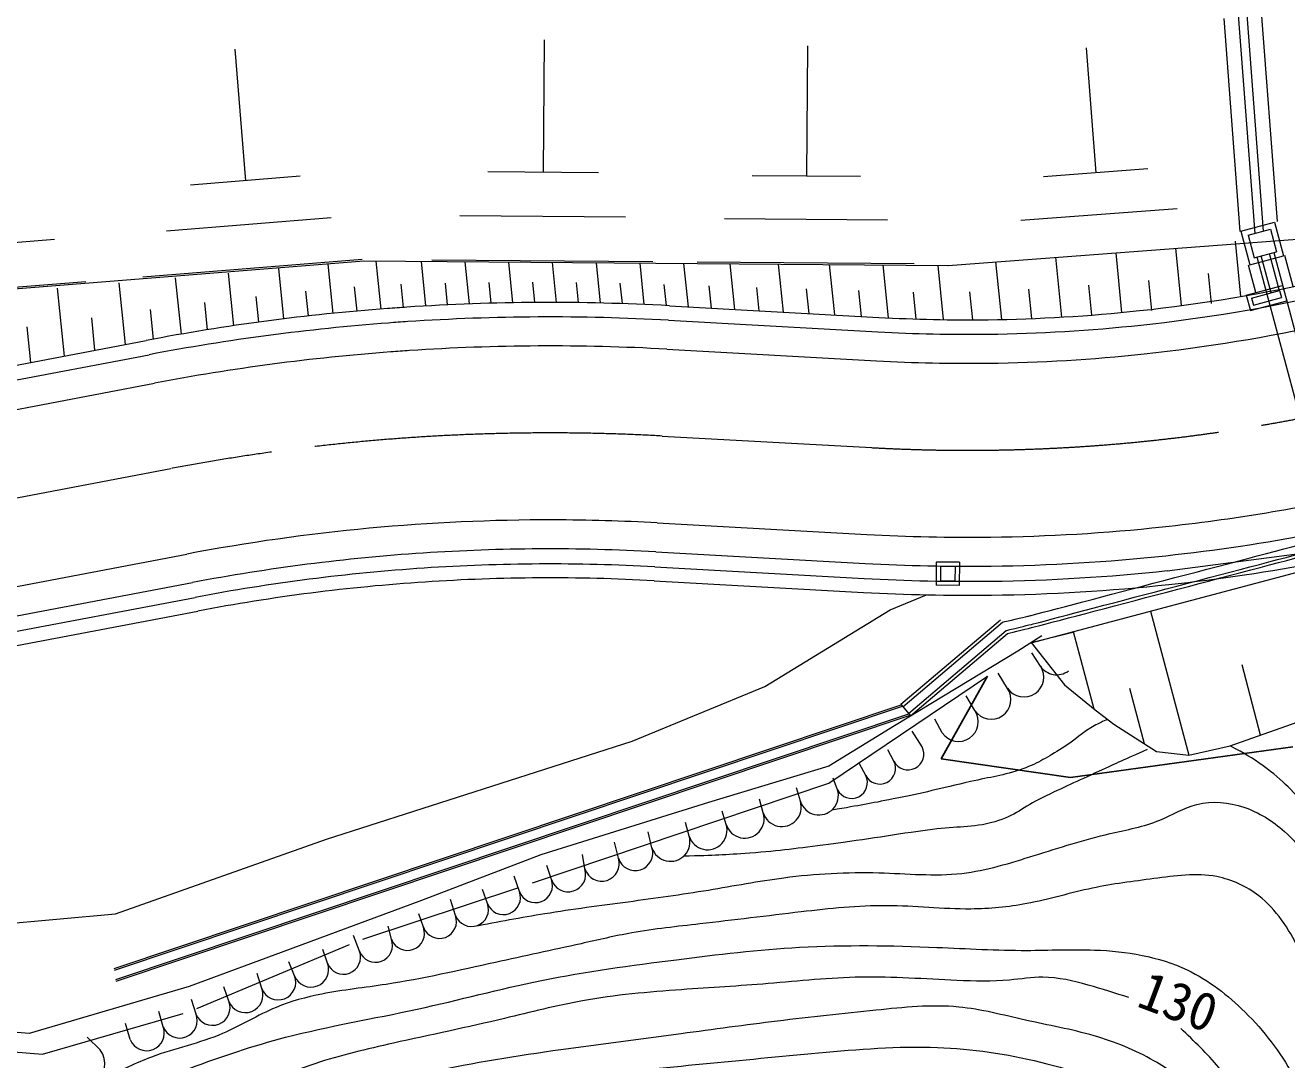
# Model space of a CAD drawing. Units: millimetres, scale not verified. Extents: x 40000 to 680000, y 20000 to 380000.
# Drawn here: x 119980 to 163490, y 268590 to 304272 of the extents above; entities that cross this region are included whole.
import ezdxf
from ezdxf.enums import TextEntityAlignment as Align

# ---------------------------------------------------------------- set-up
doc = ezdxf.new("R2010")
doc.units = ezdxf.units.MM
doc.header["$LTSCALE"] = 1000
doc.linetypes.add('CHAIN', pattern=[18.5, 12, -1.5, 3.5, -1.5])
for name, color, linetype, lineweight in [('M-BGD', 7, 'Continuous', 13), ('M-BMK', 2, 'CHAIN', 13), ('M-BMK-ROW', 30, 'Continuous', 25), ('M-STR-STRC', 7, 'Continuous', 13)]:
    doc.layers.add(name, color=color, linetype=linetype, lineweight=lineweight)
doc.styles.add('ＭＳ ゴシック', font='')
doc.styles.get('ＭＳ ゴシック').set_extended_font_data('MS Gothic')

msp = doc.modelspace()

# ---------------------------------------------------------------- linework, layer by layer
at = {"layer": 'M-BGD'}
for p, q in [((162690, 297169), (162092, 305092)), ((163166, 297504), (162585, 305194)), ((162395, 297091), (161803, 304931)), ((161888, 297162), (161334, 304499)), ((137874, 303770), (137842, 299199)), ((127209, 303445), (127575, 298909)), ((146955, 303557), (146923, 299066)), ((156577, 303492), (156904, 299179)), ((129465, 299061), (125681, 298756)), ((139747, 299182), (135933, 299211)), ((148792, 299052), (145048, 299080)), ((158699, 299315), (155104, 299042)), ((130531, 297624), (124858, 297167)), ((140689, 297648), (134970, 297694)), ((159711, 297945), (154316, 297535)), ((149717, 297551), (144103, 297594)), ((151808, 295989), (167489, 297174)), ((161911, 297168), (163071, 297478)), ((162156, 297027), (162929, 297233)), ((162929, 297233), (163136, 296461)), ((163071, 297478), (163381, 296319)), ((120993, 296882), (115236, 296420)), ((161909, 294917), (161725, 296823)), ((161911, 297168), (162221, 296009)), ((162156, 297027), (162363, 296254)), ((157803, 294366), (157604, 296427)), ((159859, 294603), (159669, 296586)), ((162221, 296009), (163381, 296319)), ((162363, 296254), (163136, 296461)), ((162947, 295039), (162604, 296318)), ((163237, 295116), (162894, 296396)), ((163039, 296435), (165613, 286812)), ((163716, 295259), (163429, 296332)), ((112063, 294571), (131662, 296143)), ((131596, 296187), (124035, 295578)), ((128901, 294145), (128725, 295881)), ((130597, 294335), (130424, 296033)), ((131660, 296143), (151805, 295988)), ((132254, 294484), (132086, 296139)), ((133798, 294589), (133642, 296127)), ((141630, 296113), (134002, 296171)), ((135299, 294660), (135151, 296116)), ((136803, 294701), (136660, 296104)), ((138309, 294711), (138169, 296093)), ((139819, 294691), (139678, 296081)), ((141332, 294640), (141186, 296070)), ((142853, 294561), (142700, 296058)), ((150637, 296045), (143159, 296103)), ((144452, 294472), (144292, 296046)), ((146133, 294379), (145964, 296033)), ((147899, 294281), (147722, 296020)), ((149755, 294179), (149569, 296005)), ((151653, 294118), (151463, 295991)), ((153663, 294124), (153460, 296113)), ((155738, 294207), (155529, 296270)), ((162425, 295054), (162173, 295996)), ((162460, 296280), (165036, 286649)), ((125366, 293620), (125168, 295563)), ((127171, 293910), (126987, 295726)), ((158836, 294437), (158731, 295467)), ((160892, 294673), (160787, 295704)), ((122076, 295421), (114399, 294805)), ((121332, 292863), (121095, 295199)), ((123439, 293264), (123223, 295389)), ((129749, 294245), (129661, 295103)), ((131425, 294414), (131340, 295252)), ((133026, 294540), (132945, 295339)), ((134548, 294628), (134472, 295377)), ((136050, 294684), (135978, 295399)), ((137555, 294710), (137485, 295406)), ((139064, 294705), (138993, 295398)), ((140575, 294669), (140503, 295374)), ((142092, 294603), (142018, 295335)), ((143652, 294516), (143574, 295284)), ((145292, 294425), (145210, 295232)), ((147016, 294330), (146930, 295178)), ((148827, 294230), (148736, 295121)), ((150705, 294140), (150611, 295065)), ((152659, 294112), (152561, 295077)), ((154701, 294156), (154598, 295169)), ((156771, 294277), (156667, 295307)), ((162091, 294965), (163347, 295301)), ((162275, 294859), (163241, 295118)), ((163241, 295118), (163306, 294876)), ((163347, 295301), (163489, 294770)), ((126268, 293770), (126172, 294710)), ((128036, 294032), (127945, 294920)), ((142196, 294597), (149419, 294197)), ((162091, 294965), (162234, 294434)), ((162234, 294434), (163489, 294770)), ((162275, 294859), (162340, 294617)), ((162340, 294617), (163306, 294876)), ((122385, 293063), (122272, 294179)), ((124402, 293446), (124298, 294464)), ((120174, 292643), (120050, 293869)), ((142168, 294098), (149391, 293697)), ((112799, 291241), (124157, 293400)), ((112892, 290750), (124250, 292909)), ((154678, 282975), (174325, 288189)), ((141725, 286110), (148948, 285710)), ((159370, 285459), (164858, 286174)), ((141696, 285591), (148919, 285191)), ((151400, 285755), (151397, 284955)), ((152200, 285752), (151400, 285755)), ((151549, 285604), (151547, 285104)), ((152049, 285602), (151549, 285604)), ((152049, 285602), (152047, 285102)), ((152200, 285752), (152197, 284952)), ((114387, 282890), (125744, 285050)), ((141670, 285112), (148893, 284711)), ((152047, 285102), (151547, 285104)), ((149813, 284113), (151062, 284627)), ((152197, 284952), (151397, 284955)), ((114484, 282380), (125842, 284539)), ((114573, 281908), (125931, 284067)), ((145485, 281465), (149813, 284113)), ((150176, 280852), (153614, 283765)), ((150247, 280768), (153691, 283686)), ((158795, 284067), (160114, 279098)), ((150441, 280539), (153818, 283400)), ((150512, 280455), (153863, 283294)), ((154677, 282977), (156161, 283352)), ((156128, 283360), (156836, 280693)), ((155039, 283210), (154211, 282679)), ((154677, 282977), (155821, 281524)), ((154211, 282679), (149960, 280103)), ((154992, 282168), (154696, 282621)), ((162590, 279791), (161948, 282208)), ((153862, 281401), (153542, 281929)), ((155821, 281524), (156883, 280654)), ((140909, 279579), (145485, 281465)), ((152732, 280635), (152436, 281142)), ((158582, 279492), (158075, 281401)), ((123047, 271741), (150191, 280834)), ((123056, 271681), (150232, 280785)), ((150176, 280852), (150512, 280455)), ((156883, 280654), (157523, 280167)), ((123107, 271361), (150455, 280522)), ((123117, 271301), (150497, 280472)), ((151603, 279869), (151354, 280334)), ((161537, 279419), (164043, 280305)), ((149960, 280103), (147698, 278718)), ((150914, 279384), (150574, 279927)), ((157523, 280167), (159002, 279225)), ((130375, 276204), (140909, 279579)), ((160117, 279097), (161537, 279419)), ((149941, 278891), (149733, 279276)), ((159002, 279225), (160117, 279097)), ((147698, 278718), (143543, 277464)), ((148968, 278397), (148750, 278801)), ((147994, 277904), (147844, 278299)), ((146715, 277504), (146580, 277970)), ((143543, 277464), (137759, 275662)), ((144156, 276704), (144017, 277169)), ((145435, 277104), (145309, 277575)), ((142876, 276304), (142757, 276775)), ((141597, 275905), (141460, 276455)), ((123093, 273619), (130375, 276204)), ((140441, 275538), (140306, 276100)), ((137759, 275662), (133643, 274088)), ((139284, 275172), (139200, 275672)), ((138128, 274805), (137972, 275291)), ((137025, 274393), (136840, 274927)), ((134818, 273570), (134648, 274116)), ((135921, 273982), (135748, 274468)), ((133643, 274088), (129115, 272402)), ((116761, 273061), (123093, 273619)), ((133714, 273158), (133557, 273624)), ((131507, 272334), (131307, 272875)), ((132611, 272746), (132495, 273199)), ((129115, 272402), (125633, 271115)), ((130404, 271922), (130248, 272396)), ((129271, 271484), (129077, 271964)), ((128137, 271045), (127980, 271569)), ((125633, 271115), (120113, 269493)), ((127004, 270606), (126833, 271106)), ((125871, 270167), (125717, 270667)), ((124737, 269729), (124589, 270259)), ((123604, 269290), (123439, 269840)), ((120113, 269493), (118197, 269652)), ((122570, 268928), (122119, 269364))]:
    msp.add_line(p, q, dxfattribs=at)
for centre, radius, start, end in [((152491, 349612), 55500, 276.121, 282.8429), ((152491, 349612), 56000, 276.121, 282.8468), ((138072, 220211), 74500, 86.82704, 93.79603), ((138072, 220211), 74500, 94.3089, 100.76502), ((138072, 220211), 74500, 93.79603, 94.3089), ((138072, 220211), 74000, 86.82704, 93.79603), ((152491, 349612), 55500, 266.827, 270.7176), ((152491, 349612), 55500, 270.7176, 276.121), ((138072, 220211), 74000, 94.3089, 100.76502), ((138072, 220211), 74000, 93.79603, 94.3089), ((152491, 349612), 56000, 266.827, 270.7176), ((152491, 349612), 56000, 270.7176, 276.121), ((152491, 349612), 64000, 276.12103, 285.41503), ((152491, 349612), 64000, 276.12103, 285.41503), ((152491, 349612), 63000, 270.71763, 276.12103), ((152491, 349612), 65000, 276.12103, 285.41503), ((138072, 220211), 66000, 93.79603, 100.76502), ((138072, 220211), 66000, 86.82704, 93.79603), ((152491, 349612), 64000, 270.71763, 276.12103), ((152491, 349612), 64000, 270.71763, 276.12103), ((138072, 220211), 65480, 93.79603, 100.76502), ((138072, 220211), 65480, 86.82704, 93.79603), ((152491, 349612), 64000, 266.82704, 270.70981), ((152491, 349612), 64520, 270.71763, 276.12103), ((138072, 220211), 65000, 93.79603, 100.76502), ((138072, 220211), 65000, 86.82704, 93.79603), ((152491, 349612), 64520, 266.82704, 270.71763), ((152491, 349612), 65000, 266.82704, 270.71763), ((152491, 349612), 65000, 270.71763, 276.12103), ((154427, 281785), 682, 214.1548, 34.1548), ((154427, 281785), 682, 214.1548, 34.1548), ((155556, 282551), 682, 214.1548, 306.0109), ((153297, 281018), 682, 214.1548, 34.1548), ((153297, 281018), 682, 214.1548, 34.1548), ((152168, 280252), 682, 214.1548, 34.1548), ((152168, 280252), 682, 214.1548, 34.1548), ((150428, 279137), 546, 206.8737, 26.8737), ((150428, 279137), 546, 206.8737, 26.8737), ((149454, 278644), 546, 206.8737, 26.8737), ((149454, 278644), 546, 206.8737, 26.8737), ((148481, 278151), 546, 206.8737, 26.8737), ((148481, 278151), 546, 206.8737, 26.8737), ((147355, 277704), 670, 197.3559, 17.3559), ((147355, 277704), 670, 197.3559, 17.3559), ((146075, 277304), 670, 197.3559, 17.3559), ((146075, 277304), 670, 197.3559, 17.3559), ((144796, 276904), 670, 197.3559, 17.3559), ((144796, 276904), 670, 197.3559, 17.3559), ((142237, 276105), 670, 197.3559, 17.3559), ((142237, 276105), 670, 197.3559, 17.3559), ((143516, 276504), 670, 197.3559, 17.3559), ((143516, 276504), 670, 197.3559, 17.3559), ((141019, 275721), 606, 197.5846, 17.5846), ((141019, 275721), 606, 197.5846, 17.5846), ((139863, 275355), 606, 197.5846, 17.5846), ((139863, 275355), 606, 197.5846, 17.5846), ((138706, 274989), 606, 197.5846, 17.5846), ((138706, 274989), 606, 197.5846, 17.5846), ((137576, 274599), 589, 200.4679, 20.4679), ((137576, 274599), 589, 200.4679, 20.4679), ((136473, 274187), 589, 200.4679, 20.4679), ((136473, 274187), 589, 200.4679, 20.4679), ((135370, 273776), 589, 200.4679, 20.4679), ((135370, 273776), 589, 200.4679, 20.4679), ((134266, 273364), 589, 200.4679, 20.4679), ((134266, 273364), 589, 200.4679, 20.4679), ((133163, 272952), 589, 200.4679, 20.4679), ((133163, 272952), 589, 200.4679, 20.4679), ((132059, 272540), 589, 200.4679, 20.4679), ((132059, 272540), 589, 200.4679, 20.4679), ((130956, 272128), 589, 200.4679, 20.4679), ((130956, 272128), 589, 200.4679, 20.4679), ((129837, 271703), 608, 201.161, 21.1609), ((129837, 271703), 608, 201.161, 21.1609), ((128704, 271264), 608, 201.161, 21.1609), ((128704, 271264), 608, 201.161, 21.1609), ((127571, 270825), 608, 201.161, 21.1609), ((127571, 270825), 608, 201.161, 21.1609), ((126437, 270387), 608, 201.161, 21.1609), ((126437, 270387), 608, 201.161, 21.1609), ((125304, 269948), 608, 201.161, 21.1609), ((125304, 269948), 608, 201.161, 21.1609), ((124170, 269509), 608, 201.161, 21.1609), ((124170, 269509), 608, 201.161, 21.1609), ((121903, 268447), 822, 215.824, 35.824)]:
    msp.add_arc(centre, radius, start, end, dxfattribs=at)
for points, knots in [([(153691, 283686), (153866, 283726), (154389, 283847), (154564, 283888), (154586, 283893), (154652, 283909), (154674, 283915), (156656, 284436), (162599, 286001), (164580, 286523), (164652, 286542), (164868, 286601), (164939, 286622)], [0, 0, 0, 0, 1, 1, 1, 2, 2, 2, 3, 3, 3, 4, 4, 4, 4]), ([(153818, 283400), (153864, 283410), (154004, 283442), (154051, 283453), (154190, 283487), (154609, 283588), (154748, 283624), (156730, 284144), (162673, 285710), (164654, 286232), (164728, 286252), (164948, 286312), (165021, 286333)], [0, 0, 0, 0, 1, 1, 1, 2, 2, 2, 3, 3, 3, 4, 4, 4, 4]), ([(153863, 283294), (154046, 283336), (154593, 283470), (154775, 283518), (156757, 284036), (162700, 285604), (164681, 286126), (164717, 286135), (164823, 286164), (164858, 286174)], [0, 0, 0, 0, 1, 1, 1, 2, 2, 2, 3, 3, 3, 3]), ([(157315, 280325), (157120, 280249), (157061, 280216), (156902, 280137), (156410, 279891), (156220, 279610), (155744, 279334), (155226, 279034), (154950, 278825), (154386, 278624), (153702, 278379), (153287, 278349), (152579, 278183), (151542, 277941), (150962, 277794), (149917, 277586), (149091, 277421), (148819, 277372), (147795, 277199)], [0, 0, 0, 0, 1, 1, 1, 2, 2, 2, 3, 3, 3, 4, 4, 4, 5, 5, 5, 6, 6, 6, 6]), ([(166128, 274988), (165323, 276049), (165089, 276379), (164320, 277180), (163711, 277815), (163399, 278216), (162679, 278723), (162252, 279023), (162080, 279135), (161537, 279419)], [0, 0, 0, 0, 1, 1, 1, 2, 2, 2, 3, 3, 3, 3]), ([(158676, 279293), (157861, 278928), (157654, 278834), (157001, 278535), (156237, 278185), (155807, 277994), (155052, 277625), (154412, 277312), (154110, 276998), (153426, 276801), (152611, 276566), (152112, 276648), (151271, 276536), (149869, 276347), (149089, 276198), (147686, 276017), (146629, 275881), (146037, 275797), (144975, 275718), (144083, 275651), (143782, 275639), (142687, 275608)], [0, 0, 0, 0, 1, 1, 1, 2, 2, 2, 3, 3, 3, 4, 4, 4, 5, 5, 5, 6, 6, 6, 7, 7, 7, 7]), ([(135466, 273195), (136277, 273348), (137088, 273502), (137902, 273635), (138855, 273789), (139813, 273915), (140771, 274043), (141696, 274166), (142620, 274292), (143541, 274445), (144409, 274588), (145274, 274755), (146146, 274869), (147230, 275011), (148325, 275072), (149424, 275040), (150383, 275012), (151345, 274913), (152286, 275020), (153131, 275115), (153960, 275376), (154780, 275635), (155651, 275910), (156512, 276182), (157397, 276389), (157975, 276524), (158563, 276631), (159111, 276857), (159541, 277034), (159947, 277284), (160393, 277397), (160914, 277529), (161489, 277474), (162011, 277300), (162535, 277125), (163004, 276830), (163411, 276466), (163967, 275968), (164406, 275342), (164739, 274674), (164996, 274158), (165190, 273616), (165365, 273068), (165570, 272426), (165749, 271776), (165929, 271125)], [0, 0, 0, 0, 1, 1, 1, 2, 2, 2, 3, 3, 3, 4, 4, 4, 5, 5, 5, 6, 6, 6, 7, 7, 7, 8, 8, 8, 9, 9, 9, 10, 10, 10, 11, 11, 11, 12, 12, 12, 13, 13, 13, 14, 14, 14, 15, 15, 15, 15]), ([(165556, 267044), (165273, 268087), (164990, 269129), (164690, 270165), (164468, 270930), (164237, 271691), (163892, 272418), (163564, 273110), (163132, 273772), (162529, 274241), (162105, 274571), (161597, 274806), (161074, 274907), (160366, 275044), (159632, 274936), (158908, 274839), (158192, 274742), (157487, 274656), (156790, 274510), (156033, 274351), (155286, 274119), (154522, 273975), (153886, 273854), (153239, 273794), (152593, 273789), (151624, 273782), (150658, 273899), (149692, 273905), (148708, 273912), (147725, 273804), (146745, 273690), (145579, 273553), (144417, 273408), (143252, 273276), (142467, 273187), (141680, 273104), (140903, 272966), (140316, 272861), (139733, 272725), (139151, 272594), (138167, 272373), (137182, 272167), (136198, 271950), (134946, 271675), (133696, 271383), (132430, 271191), (131692, 271078), (130949, 271000), (130214, 270856), (129674, 270750), (129138, 270607), (128632, 270396), (127998, 270132), (127410, 269760), (126780, 269492), (125992, 269156), (125138, 268983), (124331, 268682), (123797, 268483), (123284, 268228), (122799, 267930), (122434, 267705), (122085, 267455), (121736, 267206)], [0, 0, 0, 0, 1, 1, 1, 2, 2, 2, 3, 3, 3, 4, 4, 4, 5, 5, 5, 6, 6, 6, 7, 7, 7, 8, 8, 8, 9, 9, 9, 10, 10, 10, 11, 11, 11, 12, 12, 12, 13, 13, 13, 14, 14, 14, 15, 15, 15, 16, 16, 16, 17, 17, 17, 18, 18, 18, 19, 19, 19, 20, 20, 20, 21, 21, 21, 21]), ([(120194, 264872), (120674, 265034), (121153, 265196), (121572, 265453), (122376, 265948), (122954, 266796), (123722, 267362), (124300, 267788), (124986, 268053), (125670, 268305), (126762, 268707), (127848, 269074), (128959, 269364), (130452, 269754), (131987, 270005), (133502, 270336), (134935, 270649), (136349, 271033), (137782, 271325), (139320, 271638), (140880, 271845), (142441, 272042), (143855, 272220), (145269, 272390), (146689, 272469), (148264, 272558), (149845, 272535), (151425, 272467), (152459, 272423), (153492, 272360), (154523, 272363), (155299, 272366), (156073, 272406), (156857, 272376), (157956, 272334), (159074, 272154), (160057, 271687), (160799, 271334), (161464, 270818), (162054, 270232), (162705, 269587), (163264, 268858), (163702, 268065), (164244, 267082), (164597, 266000), (164916, 264918), (165126, 264205), (165322, 263491), (165517, 262778)], [0, 0, 0, 0, 1, 1, 1, 2, 2, 2, 3, 3, 3, 4, 4, 4, 5, 5, 5, 6, 6, 6, 7, 7, 7, 8, 8, 8, 9, 9, 9, 10, 10, 10, 11, 11, 11, 12, 12, 12, 13, 13, 13, 14, 14, 14, 15, 15, 15, 16, 16, 16, 16]), ([(158047, 270735), (157582, 270883), (157118, 271031), (156644, 271164), (156130, 271308), (155605, 271433), (155078, 271436), (154696, 271438), (154313, 271375), (153929, 271340), (153324, 271285), (152717, 271299), (152111, 271325), (151009, 271373), (149909, 271459), (148809, 271440), (147740, 271422), (146671, 271305), (145603, 271217), (144608, 271135), (143613, 271078), (142617, 271007), (141473, 270926), (140326, 270828), (139199, 270623), (138295, 270459), (137404, 270227), (136509, 270014), (135235, 269711), (133956, 269446), (132677, 269162), (131765, 268959), (130854, 268746), (129968, 268453), (129066, 268154), (128190, 267773), (127332, 267355), (126320, 266863), (125332, 266320), (124413, 265675), (123737, 265200), (123099, 264670), (122494, 264105), (122118, 263753), (121754, 263387), (121302, 263122), (120906, 262890), (120443, 262734), (119996, 262771), (119590, 262803), (119197, 262994), (118861, 263241), (118272, 263673), (117857, 264277), (117317, 264743), (116673, 265300), (115850, 265660), (115010, 265878), (114211, 266086), (113397, 266165), (112583, 266170), (111831, 266176), (111079, 266118), (110327, 266080), (109254, 266024), (108180, 266006), (107108, 266052), (106668, 266071), (106228, 266101), (105789, 266131)], [0, 0, 0, 0, 1, 1, 1, 2, 2, 2, 3, 3, 3, 4, 4, 4, 5, 5, 5, 6, 6, 6, 7, 7, 7, 8, 8, 8, 9, 9, 9, 10, 10, 10, 11, 11, 11, 12, 12, 12, 13, 13, 13, 14, 14, 14, 15, 15, 15, 16, 16, 16, 17, 17, 17, 18, 18, 18, 19, 19, 19, 20, 20, 20, 21, 21, 21, 22, 22, 22, 23, 23, 23, 23]), ([(165627, 256115), (165167, 257216), (164708, 258316), (164238, 259416), (163875, 260264), (163506, 261112), (163224, 261984), (163011, 262641), (162847, 263312), (162672, 263989), (162528, 264544), (162376, 265103), (162112, 265599), (161699, 266373), (161012, 266994), (160313, 267559), (159859, 267926), (159399, 268269), (158903, 268557), (158262, 268929), (157559, 269208), (156843, 269416), (156063, 269642), (155268, 269782), (154475, 269960), (153711, 270130), (152950, 270334), (152178, 270409), (151235, 270500), (150275, 270398), (149323, 270298), (148184, 270178), (147056, 270060), (145926, 269923), (144818, 269788), (143708, 269634), (142599, 269486), (141218, 269302), (139837, 269127), (138457, 268933), (136952, 268722), (135448, 268489), (133966, 268162), (132880, 267922), (131805, 267631), (130729, 267336), (129824, 267088), (128917, 266836), (128052, 266479), (127261, 266153), (126504, 265739), (125793, 265254), (125130, 264802), (124507, 264289), (123948, 263726), (123493, 263267), (123081, 262777), (122657, 262264), (122368, 261915), (122073, 261556), (121694, 261349), (121307, 261138), (120833, 261086), (120361, 261102), (119932, 261118), (119506, 261191), (119160, 261390), (118664, 261674), (118334, 262217), (117930, 262662), (117520, 263112), (117035, 263464), (116513, 263758), (115941, 264081), (115326, 264336), (114692, 264500), (113849, 264718), (112973, 264777), (112104, 264866), (111141, 264964), (110186, 265099), (109225, 265148), (108319, 265193), (107407, 265161), (106498, 265110), (105579, 265058), (104662, 264986), (103744, 264972), (102484, 264953), (101222, 265042), (99960, 265001), (98942, 264967), (97924, 264848), (96909, 264877), (96282, 264895), (95656, 264969), (95030, 265043)], [0, 0, 0, 0, 1, 1, 1, 2, 2, 2, 3, 3, 3, 4, 4, 4, 5, 5, 5, 6, 6, 6, 7, 7, 7, 8, 8, 8, 9, 9, 9, 10, 10, 10, 11, 11, 11, 12, 12, 12, 13, 13, 13, 14, 14, 14, 15, 15, 15, 16, 16, 16, 17, 17, 17, 18, 18, 18, 19, 19, 19, 20, 20, 20, 21, 21, 21, 22, 22, 22, 23, 23, 23, 24, 24, 24, 25, 25, 25, 26, 26, 26, 27, 27, 27, 28, 28, 28, 29, 29, 29, 30, 30, 30, 31, 31, 31, 32, 32, 32, 32]), ([(165700, 258552), (165395, 259437), (165089, 260321), (164836, 261219), (164624, 261970), (164448, 262730), (164204, 263474), (164050, 263945), (163868, 264410), (163624, 264837), (163290, 265421), (162840, 265935), (162440, 266484), (161998, 267092), (161618, 267744), (161146, 268321), (160752, 268804), (160293, 269235), (159834, 269666)], [0, 0, 0, 0, 1, 1, 1, 2, 2, 2, 3, 3, 3, 4, 4, 4, 5, 5, 5, 6, 6, 6, 6]), ([(92285, 264730), (93068, 264615), (93851, 264500), (94636, 264407), (95637, 264289), (96641, 264208), (97646, 264134), (99095, 264026), (100546, 263933), (101999, 263943), (103084, 263951), (104170, 264016), (105252, 263980), (106482, 263940), (107706, 263771), (108927, 263583), (110096, 263404), (111263, 263207), (112391, 262877), (113213, 262637), (114014, 262326), (114813, 262008), (115716, 261649), (116616, 261280), (117483, 260858), (118025, 260594), (118555, 260308), (119052, 259936), (119406, 259672), (119744, 259364), (120148, 259247), (120486, 259150), (120871, 259187), (121231, 259282), (121981, 259479), (122621, 259925), (123164, 260454), (123649, 260927), (124056, 261466), (124518, 261952), (125153, 262619), (125892, 263184), (126644, 263728), (127466, 264323), (128304, 264893), (129209, 265334), (129966, 265704), (130772, 265982), (131588, 266205), (133000, 266591), (134446, 266811), (135872, 267129), (137031, 267387), (138176, 267711), (139341, 267936), (140664, 268191), (142011, 268319), (143354, 268448), (144684, 268576), (146011, 268705), (147343, 268827), (148707, 268951), (150076, 269066), (151442, 269015), (152635, 268971), (153825, 268799), (154992, 268512), (156206, 268213), (157394, 267788), (158464, 267148), (159124, 266754), (159738, 266278), (160263, 265714), (160886, 265045), (161383, 264251), (161722, 263404), (162031, 262632), (162208, 261816), (162429, 261014), (162692, 260056), (163016, 259118), (163328, 258176), (163606, 257340), (163874, 256501), (164142, 255661)], [0, 0, 0, 0, 1, 1, 1, 2, 2, 2, 3, 3, 3, 4, 4, 4, 5, 5, 5, 6, 6, 6, 7, 7, 7, 8, 8, 8, 9, 9, 9, 10, 10, 10, 11, 11, 11, 12, 12, 12, 13, 13, 13, 14, 14, 14, 15, 15, 15, 16, 16, 16, 17, 17, 17, 18, 18, 18, 19, 19, 19, 20, 20, 20, 21, 21, 21, 22, 22, 22, 23, 23, 23, 24, 24, 24, 25, 25, 25, 26, 26, 26, 27, 27, 27, 28, 28, 28, 28])]:
    msp.add_open_spline(points, degree=3, knots=knots, dxfattribs=at)
at = {"layer": 'M-BMK'}
for p, q in [((141947, 290104), (149170, 289704)), ((99331, 284100), (124997, 288979))]:
    msp.add_line(p, q, dxfattribs=at)
for centre, radius, start, end in [((152491, 349612), 60000, 266.82704, 285.41503), ((138072, 220211), 70000, 86.82704, 100.76502)]:
    msp.add_arc(centre, radius, start, end, dxfattribs=at)
at = {"layer": 'M-BMK-ROW', "lineweight": 13}
for p, q in [((147698, 278136), (153170, 281825)), ((137478, 274688), (147698, 278136)), ((131628, 272747), (137004, 274529)), ((125902, 270357), (131160, 272571)), ((120577, 268780), (125431, 270190)), ((108985, 269734), (120577, 268780))]:
    msp.add_line(p, q, dxfattribs=at)
at = {"layer": 'M-BMK-ROW'}
for p, q in [((153170, 281825), (151569, 278966)), ((156036, 278323), (163694, 279386)), ((151569, 278966), (156036, 278323))]:
    msp.add_line(p, q, dxfattribs=at)
at = {"layer": 'M-STR-STRC'}
for p, q in [((142113, 293099), (149336, 292699)), ((113079, 289767), (124437, 291927)), ((141781, 287109), (149004, 286708)), ((114200, 283873), (125558, 286032))]:
    msp.add_line(p, q, dxfattribs=at)
for centre, radius, start, end in [((152491, 349612), 57000, 276.121, 282.5953), ((138072, 220211), 73000, 94.3089, 100.76502), ((138072, 220211), 73000, 93.79603, 94.3089), ((138072, 220211), 73000, 86.82704, 93.79603), ((152491, 349612), 57000, 270.7176, 276.121), ((152491, 349612), 57000, 266.827, 270.7176), ((152491, 349612), 63000, 276.12103, 282.70117), ((138072, 220211), 67000, 89.89648, 100.76502), ((138072, 220211), 67000, 86.82704, 89.89648), ((152491, 349612), 63000, 270.71763, 276.12103), ((152491, 349612), 63000, 266.82704, 270.71763)]:
    msp.add_arc(centre, radius, start, end, dxfattribs=at)

# ---------------------------------------------------------------- texts
at = {"layer": 'M-BGD', "style": 'ＭＳ ゴシック'}
msp.add_text('130', height=1320, rotation=339.441, dxfattribs=at).set_placement((158124, 270079), align=Align.BOTTOM_LEFT)
msp.add_text('130', height=1320, rotation=339.441, dxfattribs=at).set_placement((158124, 270079), align=Align.BOTTOM_LEFT)

doc.saveas('drawing.dxf')
